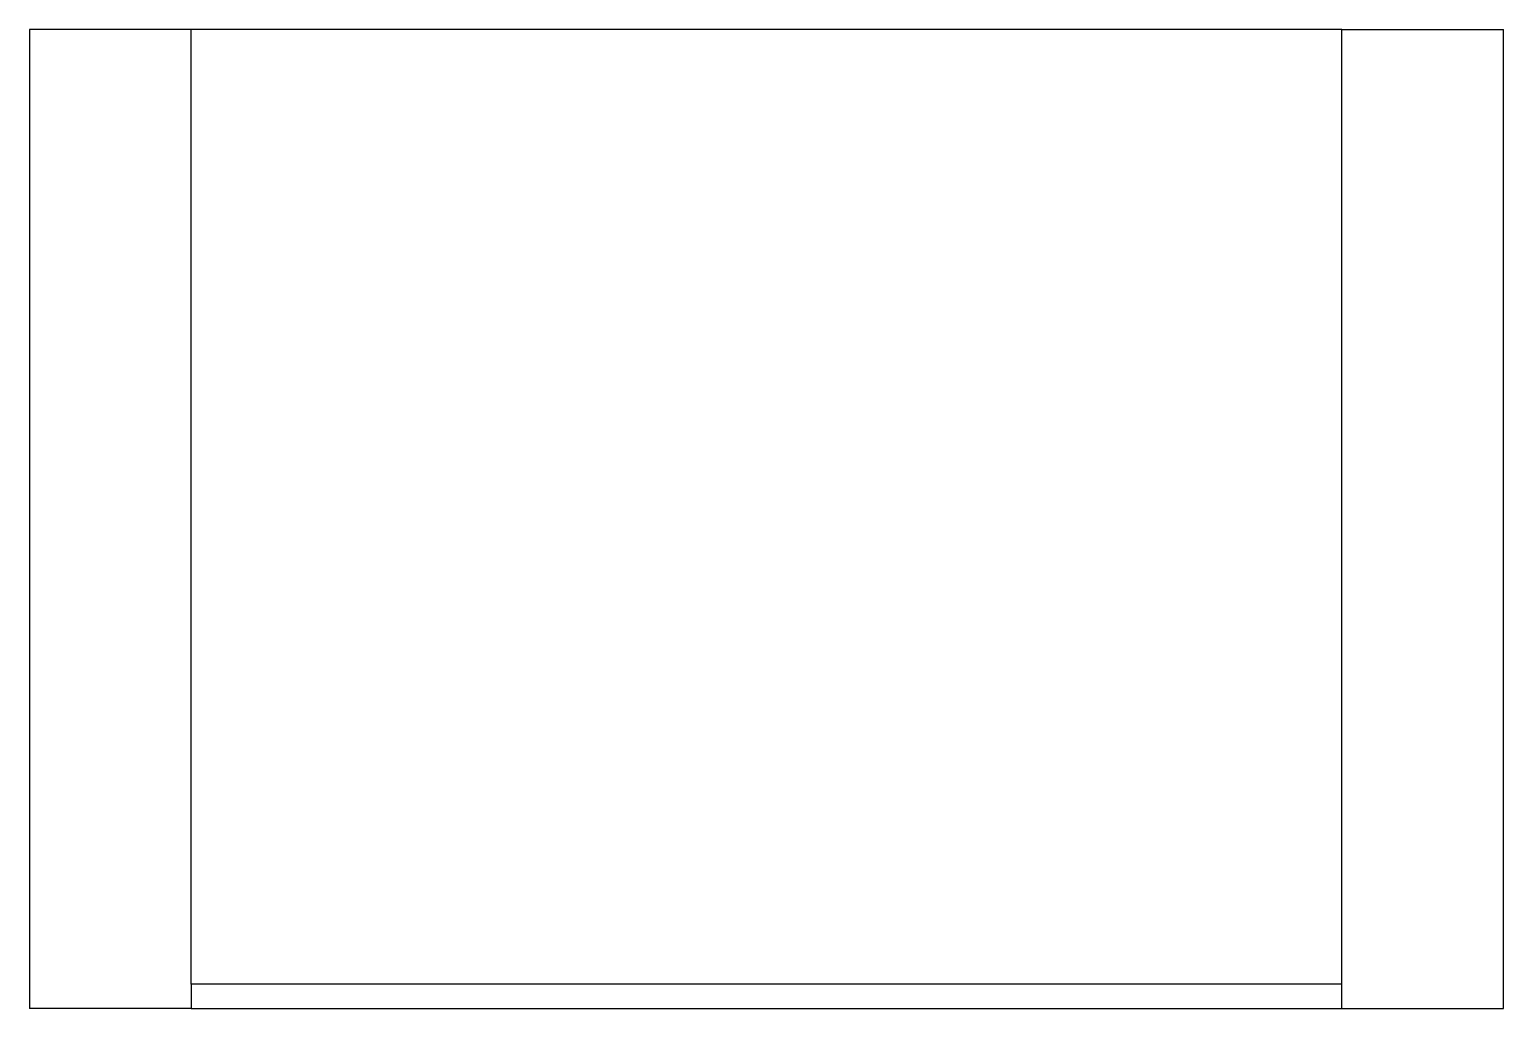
# Model space of a CAD drawing. Header units: millimetres. Extents: x 104 to 195.1, y 74.8 to 135.2.
import ezdxf

# ---------------------------------------------------------------- set-up
doc = ezdxf.new("R2010")
doc.units = ezdxf.units.MM
doc.layers.add('View', color=7, linetype='CONTINUOUS')

msp = doc.modelspace()

# ---------------------------------------------------------------- linework, layer by layer
at = {"layer": 'View'}
for p, q in [((103.991, 135.25), (103.991, 74.75)), ((113.991, 135.25), (103.991, 135.25)), ((113.991, 76.25), (113.991, 135.25)), ((185.091, 135.25), (113.991, 135.25)), ((185.091, 135.25), (195.091, 135.25)), ((185.091, 76.25), (185.091, 135.25)), ((195.091, 74.75), (195.091, 135.25)), ((113.991, 76.25), (113.991, 74.75)), ((185.091, 76.25), (113.991, 76.25)), ((185.091, 74.75), (185.091, 76.25)), ((113.991, 74.75), (103.991, 74.75)), ((113.991, 74.75), (185.091, 74.75)), ((185.091, 74.75), (195.091, 74.75))]:
    msp.add_line(p, q, dxfattribs=at)

doc.saveas('drawing.dxf')
